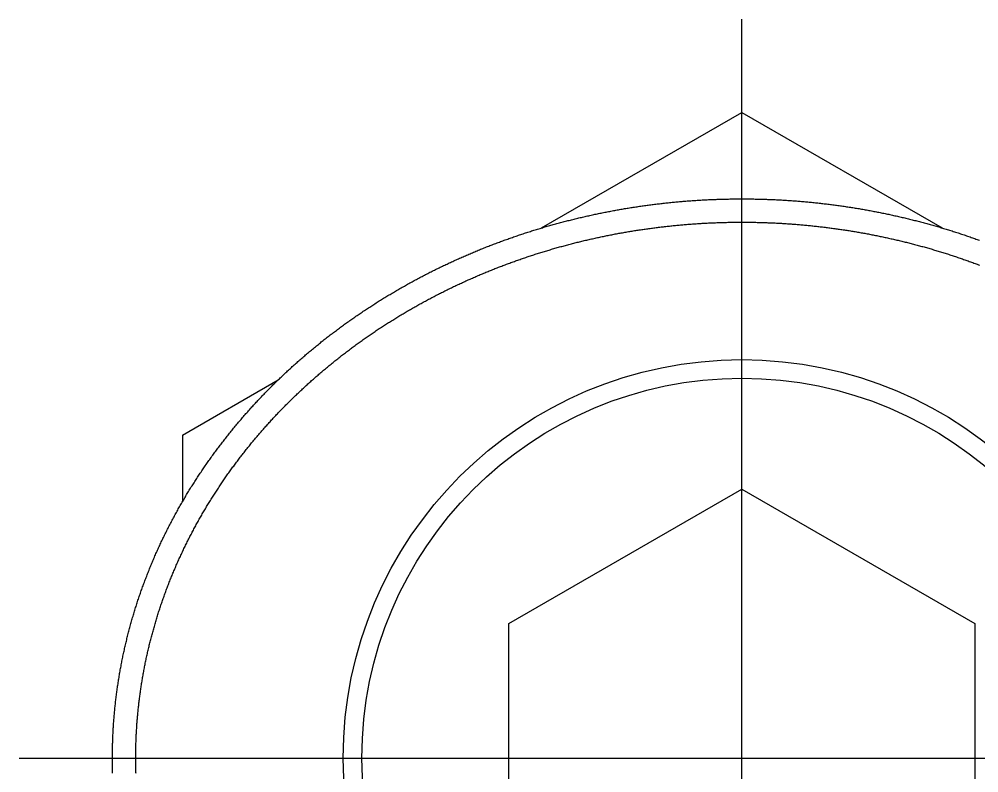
# Model space of a CAD drawing. Extents: x -111 to 16, y -37 to 16.
# Drawn here: x -15.5 to 5.08, y -0.32 to 15.86 of the extents above; entities that cross this region are included whole.
import ezdxf

# ---------------------------------------------------------------- set-up
doc = ezdxf.new("R2010")
doc.units = 0
doc.linetypes.add('CENTER', pattern=[50.8, 31.75, -6.35, 6.35, -6.35])
doc.layers.get('0').update_dxf_attribs({"linetype": 'CONTINUOUS'})
doc.layers.add('CENTER', color=1, linetype='CENTER')

msp = doc.modelspace()

# ---------------------------------------------------------------- linework, layer by layer
at = {"color": 7, "linetype": 'CONTINUOUS'}
for p, q in [((-4.295699, 11.376284), (0, 13.856406)), ((0, 13.856406), (4.295699, 11.376284)), ((-12, 6.928203), (-9.94606, 8.114046)), ((-12, 6.928203), (-12, 5.497474)), ((-5, 2.886751), (0, 5.773503)), ((0, 5.773503), (5, 2.886751)), ((-5, -2.886751), (-5, 2.886751)), ((5, 2.886751), (5, -2.886751))]:
    msp.add_line(p, q, dxfattribs=at)
at = {"color": 7}
for points in [[(-13.4951, -0.322494, 0), (-13.4959, -0.29505, 0), (-13.4966, -0.267606, 0), (-13.4973, -0.240161, 0), (-13.4979, -0.212715, 0), (-13.4984, -0.185268, 0), (-13.4988, -0.15782, 0), (-13.4992, -0.130372, 0), (-13.4995, -0.102922, 0), (-13.4997, -0.075472, 0), (-13.4999, -0.048022, 0), (-13.5, -0.020572, 0), (-13.5, 0.006879, 0), (-13.4999, 0.034329, 0), (-13.4998, 0.061779, 0), (-13.4996, 0.089229, 0), (-13.4994, 0.116678, 0), (-13.499, 0.144127, 0), (-13.4986, 0.171574, 0), (-13.4981, 0.199021, 0), (-13.4976, 0.226466, 0), (-13.497, 0.25391, 0), (-13.4963, 0.281353, 0), (-13.4955, 0.308794, 0), (-13.4947, 0.336233, 0), (-13.4938, 0.363671, 0), (-13.4928, 0.391106, 0), (-13.4918, 0.418539, 0), (-13.4907, 0.44597, 0), (-13.4895, 0.473398, 0), (-13.4882, 0.500823, 0), (-13.4869, 0.528246, 0), (-13.4855, 0.555665, 0), (-13.484, 0.583081, 0), (-13.4825, 0.610494, 0), (-13.4809, 0.637904, 0), (-13.4792, 0.66531, 0), (-13.4775, 0.692712, 0), (-13.4757, 0.72011, 0), (-13.4738, 0.747505, 0), (-13.4718, 0.774895, 0), (-13.4698, 0.80228, 0), (-13.4677, 0.829661, 0), (-13.4655, 0.857038, 0), (-13.4633, 0.884409, 0), (-13.461, 0.911776, 0), (-13.4586, 0.939137, 0), (-13.4561, 0.966493, 0), (-13.4536, 0.993844, 0), (-13.451, 1.02119, 0), (-13.4484, 1.04853, 0), (-13.4456, 1.07586, 0), (-13.4428, 1.10319, 0), (-13.4399, 1.13051, 0), (-13.437, 1.15782, 0), (-13.434, 1.18513, 0), (-13.4309, 1.21243, 0), (-13.4278, 1.23973, 0), (-13.4245, 1.26702, 0), (-13.4212, 1.2943, 0), (-13.4179, 1.32157, 0), (-13.4144, 1.34883, 0), (-13.4109, 1.37609, 0), (-13.4074, 1.40334, 0), (-13.4037, 1.43059, 0), (-13.4, 1.45782, 0), (-13.3962, 1.48505, 0), (-13.3924, 1.51226, 0), (-13.3884, 1.53947, 0), (-13.3845, 1.56667, 0), (-13.3804, 1.59386, 0), (-13.3763, 1.62105, 0), (-13.372, 1.64822, 0), (-13.3678, 1.67538, 0), (-13.3634, 1.70253, 0), (-13.359, 1.72968, 0), (-13.3545, 1.75681, 0), (-13.35, 1.78393, 0), (-13.3454, 1.81104, 0), (-13.3407, 1.83814, 0), (-13.3359, 1.86523, 0), (-13.3311, 1.89231, 0), (-13.3262, 1.91938, 0), (-13.3212, 1.94643, 0), (-13.3162, 1.97348, 0), (-13.3111, 2.00051, 0), (-13.3059, 2.02753, 0), (-13.3006, 2.05453, 0), (-13.2953, 2.08153, 0), (-13.2899, 2.10851, 0), (-13.2845, 2.13548, 0), (-13.279, 2.16244, 0), (-13.2734, 2.18938, 0), (-13.2677, 2.21631, 0), (-13.262, 2.24323, 0), (-13.2562, 2.27013, 0), (-13.2503, 2.29702, 0), (-13.2444, 2.32389, 0), (-13.2384, 2.35075, 0), (-13.2323, 2.3776, 0), (-13.2262, 2.40443, 0), (-13.22, 2.43124, 0), (-13.2137, 2.45804, 0), (-13.2074, 2.48483, 0), (-13.201, 2.5116, 0), (-13.1945, 2.53836, 0), (-13.1879, 2.56509, 0), (-13.1813, 2.59182, 0), (-13.1746, 2.61852, 0), (-13.1679, 2.64521, 0), (-13.1611, 2.67189, 0), (-13.1542, 2.69855, 0), (-13.1472, 2.72519, 0), (-13.1402, 2.75181, 0), (-13.1331, 2.77841, 0), (-13.126, 2.805, 0), (-13.1188, 2.83157, 0), (-13.1115, 2.85813, 0), (-13.1041, 2.88466, 0), (-13.0967, 2.91118, 0), (-13.0892, 2.93768, 0), (-13.0817, 2.96416, 0), (-13.074, 2.99062, 0), (-13.0663, 3.01706, 0), (-13.0586, 3.04348, 0), (-13.0508, 3.06989, 0), (-13.0429, 3.09627, 0), (-13.0349, 3.12264, 0), (-13.0269, 3.14898, 0), (-13.0188, 3.1753, 0), (-13.0106, 3.20161, 0), (-13.0024, 3.22789, 0), (-12.9941, 3.25416, 0), (-12.9858, 3.2804, 0), (-12.9774, 3.30662, 0), (-12.9689, 3.33282, 0), (-12.9603, 3.359, 0), (-12.9517, 3.38516, 0), (-12.943, 3.41129, 0), (-12.9343, 3.4374, 0), (-12.9255, 3.4635, 0), (-12.9166, 3.48956, 0), (-12.9076, 3.51561, 0), (-12.8986, 3.54163, 0), (-12.8896, 3.56764, 0), (-12.8804, 3.59361, 0), (-12.8712, 3.61957, 0), (-12.8619, 3.6455, 0), (-12.8526, 3.67141, 0), (-12.8432, 3.69729, 0), (-12.8338, 3.72315, 0), (-12.8242, 3.74899, 0), (-12.8146, 3.7748, 0), (-12.805, 3.80059, 0), (-12.7953, 3.82636, 0), (-12.7855, 3.8521, 0), (-12.7757, 3.87781, 0), (-12.7657, 3.9035, 0), (-12.7558, 3.92916, 0), (-12.7457, 3.9548, 0), (-12.7356, 3.98042, 0), (-12.7255, 4.006, 0), (-12.7153, 4.03157, 0), (-12.705, 4.0571, 0), (-12.6946, 4.08261, 0), (-12.6842, 4.1081, 0), (-12.6738, 4.13355, 0), (-12.6632, 4.15898, 0), (-12.6526, 4.18439, 0), (-12.642, 4.20976, 0), (-12.6313, 4.23511, 0), (-12.6205, 4.26044, 0), (-12.6096, 4.28573, 0), (-12.5987, 4.311, 0), (-12.5878, 4.33624, 0), (-12.5767, 4.36145, 0), (-12.5656, 4.38663, 0), (-12.5545, 4.41179, 0), (-12.5433, 4.43691, 0), (-12.532, 4.46201, 0), (-12.5207, 4.48708, 0), (-12.5093, 4.51212, 0), (-12.4978, 4.53713, 0), (-12.4863, 4.56211, 0), (-12.4748, 4.58706, 0), (-12.4631, 4.61198, 0), (-12.4514, 4.63687, 0), (-12.4397, 4.66174, 0), (-12.4279, 4.68657, 0), (-12.416, 4.71137, 0), (-12.4041, 4.73614, 0), (-12.3921, 4.76088, 0), (-12.38, 4.78559, 0), (-12.3679, 4.81027, 0), (-12.3557, 4.83492, 0), (-12.3435, 4.85953, 0), (-12.3312, 4.88412, 0), (-12.3189, 4.90867, 0), (-12.3065, 4.93319, 0), (-12.294, 4.95768, 0), (-12.2815, 4.98213, 0), (-12.2689, 5.00656, 0), (-12.2563, 5.03095, 0), (-12.2436, 5.05531, 0), (-12.2308, 5.07963, 0), (-12.218, 5.10392, 0), (-12.2052, 5.12818, 0), (-12.1922, 5.15241, 0), (-12.1793, 5.1766, 0), (-12.1662, 5.20076, 0), (-12.1531, 5.22489, 0), (-12.14, 5.24898, 0), (-12.1268, 5.27304, 0), (-12.1135, 5.29707, 0), (-12.1002, 5.32106, 0), (-12.0868, 5.34501, 0), (-12.0734, 5.36894, 0), (-12.0599, 5.39283, 0), (-12.0464, 5.41668, 0), (-12.0328, 5.4405, 0), (-12.0191, 5.46429, 0), (-12.0054, 5.48804, 0), (-11.9917, 5.51176, 0), (-11.9779, 5.53544, 0), (-11.964, 5.55909, 0), (-11.9501, 5.5827, 0), (-11.9361, 5.60628, 0), (-11.9221, 5.62982, 0), (-11.908, 5.65333, 0), (-11.8938, 5.6768, 0), (-11.8796, 5.70023, 0), (-11.8654, 5.72363, 0), (-11.8511, 5.747, 0), (-11.8367, 5.77032, 0), (-11.8223, 5.79362, 0), (-11.8079, 5.81687, 0), (-11.7933, 5.84009, 0), (-11.7788, 5.86328, 0), (-11.7642, 5.88642, 0), (-11.7495, 5.90954, 0), (-11.7348, 5.93261, 0), (-11.72, 5.95565, 0), (-11.7052, 5.97865, 0), (-11.6903, 6.00161, 0), (-11.6753, 6.02454, 0), (-11.6604, 6.04743, 0), (-11.6453, 6.07028, 0), (-11.6302, 6.09309, 0), (-11.6151, 6.11587, 0), (-11.5999, 6.13861, 0), (-11.5847, 6.16131, 0), (-11.5694, 6.18398, 0), (-11.554, 6.2066, 0), (-11.5386, 6.22919, 0), (-11.5232, 6.25174, 0), (-11.5077, 6.27425, 0), (-11.4921, 6.29673, 0), (-11.4766, 6.31916, 0), (-11.4609, 6.34156, 0), (-11.4452, 6.36392, 0), (-11.4295, 6.38624, 0), (-11.4137, 6.40852, 0), (-11.3978, 6.43076, 0), (-11.3819, 6.45296, 0), (-11.366, 6.47513, 0), (-11.35, 6.49725, 0), (-11.334, 6.51934, 0), (-11.3179, 6.54139, 0), (-11.3017, 6.56341, 0), (-11.2855, 6.58538, 0), (-11.2693, 6.60731, 0), (-11.253, 6.62921, 0), (-11.2367, 6.65107, 0), (-11.2203, 6.67289, 0), (-11.2039, 6.69467, 0), (-11.1874, 6.71641, 0), (-11.1709, 6.73811, 0), (-11.1543, 6.75977, 0), (-11.1376, 6.7814, 0), (-11.121, 6.80299, 0), (-11.1043, 6.82453, 0), (-11.0875, 6.84604, 0), (-11.0707, 6.86751, 0), (-11.0538, 6.88894, 0), (-11.0369, 6.91033, 0), (-11.0199, 6.93168, 0), (-11.0029, 6.953, 0), (-10.9859, 6.97427, 0), (-10.9688, 6.9955, 0), (-10.9516, 7.0167, 0), (-10.9344, 7.03785, 0), (-10.9172, 7.05897, 0), (-10.8999, 7.08004, 0), (-10.8826, 7.10108, 0), (-10.8652, 7.12208, 0), (-10.8478, 7.14303, 0), (-10.8303, 7.16395, 0), (-10.8128, 7.18483, 0), (-10.7952, 7.20567, 0), (-10.7776, 7.22646, 0), (-10.7599, 7.24722, 0), (-10.7422, 7.26794, 0), (-10.7245, 7.28862, 0), (-10.7067, 7.30926, 0), (-10.6889, 7.32985, 0), (-10.671, 7.35041, 0), (-10.6531, 7.37093, 0), (-10.6351, 7.39141, 0), (-10.6171, 7.41184, 0), (-10.599, 7.43224, 0), (-10.5809, 7.4526, 0), (-10.5628, 7.47291, 0), (-10.5446, 7.49319, 0), (-10.5263, 7.51342, 0), (-10.508, 7.53361, 0), (-10.4897, 7.55377, 0), (-10.4713, 7.57388, 0), (-10.4529, 7.59395, 0), (-10.4345, 7.61398, 0), (-10.416, 7.63397, 0), (-10.3974, 7.65392, 0), (-10.3788, 7.67383, 0), (-10.3602, 7.6937, 0), (-10.3415, 7.71353, 0), (-10.3228, 7.73331, 0), (-10.304, 7.75306, 0), (-10.2852, 7.77276, 0), (-10.2664, 7.79242, 0), (-10.2475, 7.81204, 0), (-10.2286, 7.83162, 0), (-10.2096, 7.85116, 0), (-10.1906, 7.87066, 0), (-10.1715, 7.89011, 0), (-10.1524, 7.90952, 0), (-10.1333, 7.9289, 0), (-10.1141, 7.94823, 0), (-10.0949, 7.96751, 0), (-10.0756, 7.98676, 0), (-10.0563, 8.00597, 0), (-10.0369, 8.02513, 0), (-10.0176, 8.04425, 0), (-9.99812, 8.06333, 0), (-9.97865, 8.08237, 0), (-9.95913, 8.10136, 0), (-9.93958, 8.12032, 0), (-9.91998, 8.13923, 0), (-9.90034, 8.15809, 0), (-9.88067, 8.17692, 0), (-9.86095, 8.19571, 0), (-9.84119, 8.21445, 0), (-9.82139, 8.23315, 0), (-9.80156, 8.2518, 0), (-9.78168, 8.27042, 0), (-9.76176, 8.28899, 0), (-9.74181, 8.30752, 0), (-9.72181, 8.32601, 0), (-9.70177, 8.34445, 0), (-9.6817, 8.36285, 0), (-9.66159, 8.38121, 0), (-9.64144, 8.39952, 0), (-9.62124, 8.4178, 0), (-9.60101, 8.43603, 0), (-9.58075, 8.45421, 0), (-9.56044, 8.47236, 0), (-9.5401, 8.49046, 0), (-9.51971, 8.50852, 0), (-9.49929, 8.52653, 0), (-9.47883, 8.5445, 0), (-9.45833, 8.56243, 0), (-9.4378, 8.58032, 0), (-9.41723, 8.59816, 0), (-9.39662, 8.61595, 0), (-9.37597, 8.63371, 0), (-9.35529, 8.65142, 0), (-9.33456, 8.66909, 0), (-9.31381, 8.68671, 0), (-9.29301, 8.70429, 0), (-9.27218, 8.72183, 0), (-9.25131, 8.73932, 0), (-9.2304, 8.75677, 0), (-9.20946, 8.77417, 0), (-9.18848, 8.79154, 0), (-9.16747, 8.80885, 0), (-9.14642, 8.82613, 0), (-9.12533, 8.84335, 0), (-9.10421, 8.86054, 0), (-9.08305, 8.87768, 0), (-9.06186, 8.89478, 0), (-9.04063, 8.91183, 0), (-9.01937, 8.92884, 0), (-8.99807, 8.9458, 0), (-8.97674, 8.96272, 0), (-8.95537, 8.9796, 0), (-8.93396, 8.99643, 0), (-8.91252, 9.01321, 0), (-8.89105, 9.02996, 0), (-8.86954, 9.04665, 0), (-8.848, 9.0633, 0), (-8.82643, 9.07991, 0), (-8.80482, 9.09647, 0), (-8.78317, 9.11299, 0), (-8.76149, 9.12947, 0), (-8.73978, 9.14589, 0), (-8.71804, 9.16228, 0), (-8.69626, 9.17861, 0), (-8.67445, 9.19491, 0), (-8.6526, 9.21116, 0), (-8.63072, 9.22736, 0), (-8.60881, 9.24352, 0), (-8.58687, 9.25963, 0), (-8.56489, 9.2757, 0), (-8.54288, 9.29172, 0), (-8.52084, 9.30769, 0), (-8.49877, 9.32363, 0), (-8.47666, 9.33951, 0), (-8.45452, 9.35535, 0), (-8.43235, 9.37115, 0), (-8.41015, 9.3869, 0), (-8.38792, 9.4026, 0), (-8.36565, 9.41826, 0), (-8.34336, 9.43387, 0), (-8.32103, 9.44944, 0), (-8.29867, 9.46496, 0), (-8.27628, 9.48044, 0), (-8.25386, 9.49587, 0), (-8.23141, 9.51125, 0), (-8.20893, 9.52659, 0), (-8.18642, 9.54189, 0), (-8.16388, 9.55713, 0), (-8.1413, 9.57233, 0), (-8.1187, 9.58749, 0), (-8.09607, 9.6026, 0), (-8.07341, 9.61766, 0), (-8.05072, 9.63268, 0), (-8.028, 9.64765, 0), (-8.00524, 9.66257, 0), (-7.98247, 9.67745, 0), (-7.95966, 9.69229, 0), (-7.93682, 9.70707, 0), (-7.91395, 9.72181, 0), (-7.89106, 9.73651, 0), (-7.86813, 9.75115, 0), (-7.84518, 9.76576, 0), (-7.8222, 9.78031, 0), (-7.79919, 9.79482, 0), (-7.77615, 9.80928, 0), (-7.75309, 9.8237, 0), (-7.73, 9.83807, 0), (-7.70688, 9.85239, 0), (-7.68373, 9.86666, 0), (-7.66055, 9.88089, 0), (-7.63735, 9.89508, 0), (-7.61412, 9.90921, 0), (-7.59086, 9.9233, 0), (-7.56758, 9.93734, 0), (-7.54427, 9.95134, 0), (-7.52093, 9.96529, 0), (-7.49757, 9.97919, 0), (-7.47418, 9.99304, 0), (-7.45076, 10.0069, 0), (-7.42732, 10.0206, 0), (-7.40385, 10.0343, 0), (-7.38036, 10.048, 0), (-7.35684, 10.0616, 0), (-7.33329, 10.0752, 0), (-7.30972, 10.0887, 0), (-7.28612, 10.1022, 0), (-7.2625, 10.1156, 0), (-7.23886, 10.129, 0), (-7.21518, 10.1423, 0), (-7.19149, 10.1556, 0), (-7.16777, 10.1689, 0), (-7.14402, 10.1821, 0), (-7.12025, 10.1952, 0), (-7.09646, 10.2083, 0), (-7.07264, 10.2214, 0), (-7.0488, 10.2344, 0), (-7.02494, 10.2473, 0), (-7.00105, 10.2602, 0), (-6.97714, 10.2731, 0), (-6.95321, 10.2859, 0), (-6.92925, 10.2987, 0), (-6.90527, 10.3114, 0), (-6.88127, 10.3241, 0), (-6.85724, 10.3367, 0), (-6.83319, 10.3493, 0), (-6.80912, 10.3618, 0), (-6.78503, 10.3743, 0), (-6.76091, 10.3867, 0), (-6.73677, 10.3991, 0), (-6.71261, 10.4114, 0), (-6.68842, 10.4237, 0), (-6.66422, 10.436, 0), (-6.63999, 10.4482, 0), (-6.61574, 10.4603, 0), (-6.59147, 10.4724, 0), (-6.56717, 10.4845, 0), (-6.54286, 10.4965, 0), (-6.51852, 10.5084, 0), (-6.49416, 10.5203, 0), (-6.46978, 10.5322, 0), (-6.44538, 10.544, 0), (-6.42096, 10.5558, 0), (-6.39651, 10.5675, 0), (-6.37205, 10.5792, 0), (-6.34756, 10.5908, 0), (-6.32306, 10.6024, 0), (-6.29853, 10.6139, 0), (-6.27398, 10.6254, 0), (-6.24941, 10.6368, 0), (-6.22482, 10.6482, 0), (-6.20021, 10.6595, 0), (-6.17558, 10.6708, 0), (-6.15093, 10.6821, 0), (-6.12626, 10.6933, 0), (-6.10157, 10.7044, 0), (-6.07686, 10.7155, 0), (-6.05213, 10.7266, 0), (-6.02738, 10.7376, 0), (-6.00261, 10.7485, 0), (-5.97782, 10.7594, 0), (-5.95301, 10.7703, 0), (-5.92819, 10.7811, 0), (-5.90334, 10.7919, 0), (-5.87847, 10.8026, 0), (-5.85359, 10.8133, 0), (-5.82868, 10.8239, 0), (-5.80376, 10.8345, 0), (-5.77882, 10.845, 0), (-5.75385, 10.8555, 0), (-5.72887, 10.8659, 0), (-5.70388, 10.8763, 0), (-5.67886, 10.8866, 0), (-5.65382, 10.8969, 0), (-5.62877, 10.9072, 0), (-5.6037, 10.9174, 0), (-5.57861, 10.9275, 0), (-5.5535, 10.9376, 0), (-5.52838, 10.9477, 0), (-5.50323, 10.9577, 0), (-5.47807, 10.9676, 0), (-5.45289, 10.9775, 0), (-5.4277, 10.9874, 0), (-5.40248, 10.9972, 0), (-5.37725, 11.007, 0), (-5.352, 11.0167, 0), (-5.32674, 11.0264, 0), (-5.30145, 11.036, 0), (-5.27615, 11.0456, 0), (-5.25084, 11.0551, 0), (-5.2255, 11.0646, 0), (-5.20015, 11.074, 0), (-5.17478, 11.0834, 0), (-5.1494, 11.0927, 0), (-5.124, 11.102, 0), (-5.09858, 11.1113, 0), (-5.07315, 11.1205, 0), (-5.0477, 11.1296, 0), (-5.02223, 11.1387, 0), (-4.99674, 11.1478, 0), (-4.97125, 11.1568, 0), (-4.94573, 11.1657, 0), (-4.9202, 11.1746, 0), (-4.89465, 11.1835, 0), (-4.86909, 11.1923, 0), (-4.84351, 11.2011, 0), (-4.81791, 11.2098, 0), (-4.7923, 11.2185, 0), (-4.76668, 11.2271, 0), (-4.74104, 11.2357, 0), (-4.71538, 11.2442, 0), (-4.68971, 11.2527, 0), (-4.66402, 11.2611, 0), (-4.63832, 11.2695, 0), (-4.61261, 11.2778, 0), (-4.58688, 11.2861, 0), (-4.56113, 11.2944, 0), (-4.53537, 11.3025, 0), (-4.50959, 11.3107, 0), (-4.4838, 11.3188, 0), (-4.458, 11.3268, 0), (-4.43218, 11.3348, 0), (-4.40635, 11.3428, 0), (-4.3805, 11.3507, 0), (-4.35464, 11.3586, 0), (-4.32876, 11.3664, 0), (-4.30287, 11.3741, 0), (-4.27697, 11.3819, 0), (-4.25105, 11.3895, 0), (-4.22512, 11.3971, 0), (-4.19918, 11.4047, 0), (-4.17322, 11.4122, 0), (-4.14725, 11.4197, 0), (-4.12127, 11.4272, 0), (-4.09527, 11.4345, 0), (-4.06926, 11.4419, 0), (-4.04323, 11.4492, 0), (-4.0172, 11.4564, 0), (-3.99115, 11.4636, 0), (-3.96508, 11.4707, 0), (-3.93901, 11.4778, 0), (-3.91292, 11.4849, 0), (-3.88682, 11.4919, 0), (-3.86071, 11.4988, 0), (-3.83458, 11.5057, 0), (-3.80844, 11.5126, 0), (-3.78229, 11.5194, 0), (-3.75613, 11.5262, 0), (-3.72996, 11.5329, 0), (-3.70377, 11.5395, 0), (-3.67757, 11.5462, 0), (-3.65136, 11.5527, 0), (-3.62514, 11.5593, 0), (-3.59891, 11.5657, 0), (-3.57266, 11.5722, 0), (-3.54641, 11.5785, 0), (-3.52014, 11.5849, 0), (-3.49386, 11.5912, 0), (-3.46757, 11.5974, 0), (-3.44127, 11.6036, 0), (-3.41496, 11.6097, 0), (-3.38863, 11.6158, 0), (-3.3623, 11.6219, 0), (-3.33595, 11.6279, 0), (-3.3096, 11.6338, 0), (-3.28323, 11.6397, 0), (-3.25685, 11.6456, 0), (-3.23047, 11.6514, 0), (-3.20407, 11.6571, 0), (-3.17766, 11.6628, 0), (-3.15124, 11.6685, 0), (-3.12481, 11.6741, 0), (-3.09838, 11.6797, 0), (-3.07193, 11.6852, 0), (-3.04547, 11.6907, 0), (-3.019, 11.6961, 0), (-2.99252, 11.7015, 0), (-2.96604, 11.7068, 0), (-2.93954, 11.7121, 0), (-2.91303, 11.7173, 0), (-2.88652, 11.7225, 0), (-2.86, 11.7276, 0), (-2.83346, 11.7327, 0), (-2.80692, 11.7377, 0), (-2.78037, 11.7427, 0), (-2.75381, 11.7477, 0), (-2.72724, 11.7526, 0), (-2.70066, 11.7574, 0), (-2.67407, 11.7622, 0), (-2.64748, 11.767, 0), (-2.62087, 11.7717, 0), (-2.59426, 11.7763, 0), (-2.56764, 11.781, 0), (-2.54101, 11.7855, 0), (-2.51437, 11.79, 0), (-2.48773, 11.7945, 0), (-2.46108, 11.7989, 0), (-2.43441, 11.8033, 0), (-2.40775, 11.8076, 0), (-2.38107, 11.8119, 0), (-2.35439, 11.8161, 0), (-2.32769, 11.8203, 0), (-2.301, 11.8244, 0), (-2.27429, 11.8285, 0), (-2.24758, 11.8325, 0), (-2.22086, 11.8365, 0), (-2.19413, 11.8404, 0), (-2.16739, 11.8443, 0), (-2.14065, 11.8482, 0), (-2.1139, 11.852, 0), (-2.08715, 11.8557, 0), (-2.06039, 11.8594, 0), (-2.03362, 11.8631, 0), (-2.00684, 11.8667, 0), (-1.98006, 11.8702, 0), (-1.95327, 11.8737, 0), (-1.92648, 11.8772, 0), (-1.89968, 11.8806, 0), (-1.87287, 11.884, 0), (-1.84606, 11.8873, 0), (-1.81924, 11.8905, 0), (-1.79242, 11.8938, 0), (-1.76559, 11.8969, 0), (-1.73875, 11.9001, 0), (-1.71191, 11.9031, 0), (-1.68507, 11.9062, 0), (-1.65821, 11.9091, 0), (-1.63136, 11.9121, 0), (-1.60449, 11.9149, 0), (-1.57763, 11.9178, 0), (-1.55075, 11.9206, 0), (-1.52388, 11.9233, 0), (-1.497, 11.926, 0), (-1.47011, 11.9286, 0), (-1.44322, 11.9312, 0), (-1.41632, 11.9338, 0), (-1.38942, 11.9363, 0), (-1.36251, 11.9387, 0), (-1.33561, 11.9411, 0), (-1.30869, 11.9435, 0), (-1.28177, 11.9458, 0), (-1.25485, 11.948, 0), (-1.22793, 11.9503, 0), (-1.201, 11.9524, 0), (-1.17406, 11.9545, 0), (-1.14712, 11.9566, 0), (-1.12018, 11.9586, 0), (-1.09324, 11.9606, 0), (-1.06629, 11.9625, 0), (-1.03934, 11.9644, 0), (-1.01238, 11.9662, 0), (-0.985425, 11.968, 0), (-0.958464, 11.9697, 0), (-0.931499, 11.9714, 0), (-0.904532, 11.973, 0), (-0.877562, 11.9746, 0), (-0.850589, 11.9762, 0), (-0.823613, 11.9776, 0), (-0.796635, 11.9791, 0), (-0.769654, 11.9805, 0), (-0.742671, 11.9818, 0), (-0.715685, 11.9831, 0), (-0.688697, 11.9844, 0), (-0.661707, 11.9856, 0), (-0.634715, 11.9867, 0), (-0.60772, 11.9878, 0), (-0.580724, 11.9889, 0), (-0.553726, 11.9899, 0), (-0.526726, 11.9909, 0), (-0.499725, 11.9918, 0), (-0.472722, 11.9926, 0), (-0.445717, 11.9935, 0), (-0.418711, 11.9942, 0), (-0.391704, 11.9949, 0), (-0.364695, 11.9956, 0), (-0.337685, 11.9962, 0), (-0.310674, 11.9968, 0), (-0.283663, 11.9973, 0), (-0.25665, 11.9978, 0), (-0.229636, 11.9983, 0), (-0.202622, 11.9986, 0), (-0.175607, 11.999, 0), (-0.148592, 11.9993, 0), (-0.121576, 11.9995, 0), (-0.094559, 11.9997, 0), (-0.067543, 11.9998, 0), (-0.040526, 11.9999, 0), (-0.013509, 12, 0), (0.013508, 12, 0), (0.040525, 11.9999, 0), (0.067542, 11.9998, 0), (0.094559, 11.9997, 0), (0.121575, 11.9995, 0), (0.148591, 11.9993, 0), (0.175606, 11.999, 0), (0.202621, 11.9986, 0), (0.229636, 11.9983, 0), (0.256649, 11.9978, 0), (0.283662, 11.9973, 0), (0.310674, 11.9968, 0), (0.337685, 11.9962, 0), (0.364694, 11.9956, 0), (0.391703, 11.9949, 0), (0.41871, 11.9942, 0), (0.445716, 11.9935, 0), (0.472721, 11.9926, 0), (0.499724, 11.9918, 0), (0.526726, 11.9909, 0), (0.553725, 11.9899, 0), (0.580724, 11.9889, 0), (0.60772, 11.9878, 0), (0.634714, 11.9867, 0), (0.661706, 11.9856, 0), (0.688697, 11.9844, 0), (0.715685, 11.9831, 0), (0.74267, 11.9818, 0), (0.769654, 11.9805, 0), (0.796634, 11.9791, 0), (0.823613, 11.9776, 0), (0.850588, 11.9762, 0), (0.877562, 11.9746, 0), (0.904532, 11.973, 0), (0.931499, 11.9714, 0), (0.958463, 11.9697, 0), (0.985425, 11.968, 0), (1.01238, 11.9662, 0), (1.03934, 11.9644, 0), (1.06629, 11.9625, 0), (1.09324, 11.9606, 0), (1.12018, 11.9586, 0), (1.14712, 11.9566, 0), (1.17406, 11.9545, 0), (1.20099, 11.9524, 0), (1.22792, 11.9503, 0), (1.25485, 11.948, 0), (1.28177, 11.9458, 0), (1.30869, 11.9435, 0), (1.3356, 11.9411, 0), (1.36251, 11.9387, 0), (1.38942, 11.9363, 0), (1.41632, 11.9338, 0), (1.44322, 11.9312, 0), (1.47011, 11.9286, 0), (1.497, 11.926, 0), (1.52388, 11.9233, 0), (1.55075, 11.9206, 0), (1.57763, 11.9178, 0), (1.60449, 11.9149, 0), (1.63136, 11.9121, 0), (1.65821, 11.9091, 0), (1.68507, 11.9062, 0), (1.71191, 11.9031, 0), (1.73875, 11.9, 0), (1.76559, 11.8969, 0), (1.79242, 11.8938, 0), (1.81924, 11.8905, 0), (1.84606, 11.8873, 0), (1.87287, 11.884, 0), (1.89968, 11.8806, 0), (1.92648, 11.8772, 0), (1.95327, 11.8737, 0), (1.98006, 11.8702, 0), (2.00684, 11.8667, 0), (2.03362, 11.8631, 0), (2.06039, 11.8594, 0), (2.08715, 11.8557, 0), (2.1139, 11.852, 0), (2.14065, 11.8482, 0), (2.16739, 11.8443, 0), (2.19413, 11.8404, 0), (2.22086, 11.8365, 0), (2.24758, 11.8325, 0), (2.27429, 11.8285, 0), (2.301, 11.8244, 0), (2.3277, 11.8203, 0), (2.35439, 11.8161, 0), (2.38107, 11.8119, 0), (2.40775, 11.8076, 0), (2.43442, 11.8033, 0), (2.46108, 11.7989, 0), (2.48773, 11.7945, 0), (2.51437, 11.79, 0), (2.54101, 11.7855, 0), (2.56764, 11.781, 0), (2.59426, 11.7763, 0), (2.62087, 11.7717, 0), (2.64748, 11.767, 0), (2.67407, 11.7622, 0), (2.70066, 11.7574, 0), (2.72724, 11.7526, 0), (2.75381, 11.7477, 0), (2.78037, 11.7427, 0), (2.80692, 11.7378, 0), (2.83346, 11.7327, 0), (2.86, 11.7276, 0), (2.88652, 11.7225, 0), (2.91304, 11.7173, 0), (2.93954, 11.7121, 0), (2.96604, 11.7068, 0), (2.99252, 11.7015, 0), (3.019, 11.6961, 0), (3.04547, 11.6907, 0), (3.07193, 11.6852, 0), (3.09838, 11.6797, 0), (3.12481, 11.6741, 0), (3.15124, 11.6685, 0), (3.17766, 11.6628, 0), (3.20407, 11.6571, 0), (3.23047, 11.6514, 0), (3.25685, 11.6456, 0), (3.28323, 11.6397, 0), (3.3096, 11.6338, 0), (3.33595, 11.6279, 0), (3.3623, 11.6219, 0), (3.38863, 11.6158, 0), (3.41495, 11.6097, 0), (3.44127, 11.6036, 0), (3.46757, 11.5974, 0), (3.49386, 11.5912, 0), (3.52014, 11.5849, 0), (3.54641, 11.5785, 0), (3.57266, 11.5722, 0), (3.59891, 11.5657, 0), (3.62514, 11.5593, 0), (3.65136, 11.5527, 0), (3.67757, 11.5462, 0), (3.70377, 11.5395, 0), (3.72996, 11.5329, 0), (3.75613, 11.5262, 0), (3.78229, 11.5194, 0), (3.80844, 11.5126, 0), (3.83458, 11.5057, 0), (3.86071, 11.4988, 0), (3.88682, 11.4919, 0), (3.91292, 11.4849, 0), (3.93901, 11.4778, 0), (3.96508, 11.4707, 0), (3.99115, 11.4636, 0), (4.0172, 11.4564, 0), (4.04323, 11.4492, 0), (4.06926, 11.4419, 0), (4.09527, 11.4345, 0), (4.12127, 11.4272, 0), (4.14725, 11.4197, 0), (4.17322, 11.4122, 0), (4.19918, 11.4047, 0), (4.22512, 11.3971, 0), (4.25105, 11.3895, 0), (4.27697, 11.3819, 0), (4.30287, 11.3741, 0), (4.32876, 11.3664, 0), (4.35464, 11.3586, 0), (4.3805, 11.3507, 0), (4.40635, 11.3428, 0), (4.43218, 11.3348, 0), (4.458, 11.3268, 0), (4.4838, 11.3188, 0), (4.50959, 11.3107, 0), (4.53537, 11.3025, 0), (4.56113, 11.2944, 0), (4.58688, 11.2861, 0), (4.61261, 11.2778, 0), (4.63832, 11.2695, 0), (4.66403, 11.2611, 0), (4.68971, 11.2527, 0), (4.71538, 11.2442, 0), (4.74104, 11.2357, 0), (4.76668, 11.2271, 0), (4.79231, 11.2185, 0), (4.81792, 11.2098, 0), (4.84351, 11.2011, 0), (4.86909, 11.1923, 0), (4.89465, 11.1835, 0), (4.9202, 11.1746, 0), (4.94573, 11.1657, 0), (4.97125, 11.1568, 0), (4.99675, 11.1478, 0), (5.02223, 11.1387, 0), (5.0477, 11.1296, 0), (5.07315, 11.1205, 0), (5.09858, 11.1113, 0)], [(-12.9945, -0.333536, 0), (-12.9954, -0.307379, 0), (-12.9961, -0.281221, 0), (-12.9968, -0.255063, 0), (-12.9974, -0.228904, 0), (-12.998, -0.202744, 0), (-12.9985, -0.176584, 0), (-12.9989, -0.150422, 0), (-12.9992, -0.12426, 0), (-12.9995, -0.098098, 0), (-12.9997, -0.071935, 0), (-12.9999, -0.045771, 0), (-13, -0.019607, 0), (-13, 0.006556, 0), (-12.9999, 0.03272, 0), (-12.9998, 0.058883, 0), (-12.9996, 0.085046, 0), (-12.9994, 0.111209, 0), (-12.9991, 0.137371, 0), (-12.9987, 0.163532, 0), (-12.9982, 0.189692, 0), (-12.9977, 0.215851, 0), (-12.9971, 0.242009, 0), (-12.9965, 0.268166, 0), (-12.9957, 0.294321, 0), (-12.9949, 0.320474, 0), (-12.9941, 0.346626, 0), (-12.9931, 0.372776, 0), (-12.9922, 0.398923, 0), (-12.9911, 0.425069, 0), (-12.99, 0.451212, 0), (-12.9888, 0.477353, 0), (-12.9875, 0.503491, 0), (-12.9862, 0.529626, 0), (-12.9848, 0.555758, 0), (-12.9833, 0.581888, 0), (-12.9818, 0.608014, 0), (-12.9802, 0.634137, 0), (-12.9785, 0.660256, 0), (-12.9768, 0.686372, 0), (-12.975, 0.712484, 0), (-12.9731, 0.738592, 0), (-12.9712, 0.764696, 0), (-12.9692, 0.790796, 0), (-12.9671, 0.816892, 0), (-12.965, 0.842983, 0), (-12.9628, 0.869069, 0), (-12.9605, 0.895151, 0), (-12.9582, 0.921228, 0), (-12.9558, 0.9473, 0), (-12.9533, 0.973367, 0), (-12.9508, 0.999428, 0), (-12.9482, 1.02548, 0), (-12.9455, 1.05153, 0), (-12.9428, 1.07758, 0), (-12.94, 1.10362, 0), (-12.9371, 1.12965, 0), (-12.9341, 1.15568, 0), (-12.9311, 1.1817, 0), (-12.9281, 1.20771, 0), (-12.9249, 1.23372, 0), (-12.9217, 1.25972, 0), (-12.9184, 1.28571, 0), (-12.9151, 1.3117, 0), (-12.9117, 1.33768, 0), (-12.9082, 1.36365, 0), (-12.9047, 1.38962, 0), (-12.9011, 1.41558, 0), (-12.8974, 1.44153, 0), (-12.8937, 1.46747, 0), (-12.8898, 1.4934, 0), (-12.886, 1.51933, 0), (-12.882, 1.54524, 0), (-12.878, 1.57115, 0), (-12.8739, 1.59705, 0), (-12.8698, 1.62294, 0), (-12.8656, 1.64882, 0), (-12.8613, 1.67469, 0), (-12.857, 1.70055, 0), (-12.8526, 1.72641, 0), (-12.8481, 1.75225, 0), (-12.8436, 1.77808, 0), (-12.839, 1.8039, 0), (-12.8343, 1.82971, 0), (-12.8295, 1.85551, 0), (-12.8247, 1.8813, 0), (-12.8199, 1.90708, 0), (-12.8149, 1.93285, 0), (-12.8099, 1.9586, 0), (-12.8049, 1.98435, 0), (-12.7997, 2.01008, 0), (-12.7945, 2.0358, 0), (-12.7893, 2.06151, 0), (-12.7839, 2.08721, 0), (-12.7785, 2.11289, 0), (-12.7731, 2.13856, 0), (-12.7675, 2.16422, 0), (-12.7619, 2.18987, 0), (-12.7563, 2.2155, 0), (-12.7506, 2.24112, 0), (-12.7448, 2.26673, 0), (-12.7389, 2.29232, 0), (-12.733, 2.3179, 0), (-12.727, 2.34346, 0), (-12.721, 2.36901, 0), (-12.7149, 2.39455, 0), (-12.7087, 2.42007, 0), (-12.7024, 2.44558, 0), (-12.6961, 2.47107, 0), (-12.6897, 2.49655, 0), (-12.6833, 2.52201, 0), (-12.6768, 2.54746, 0), (-12.6702, 2.57289, 0), (-12.6636, 2.59831, 0), (-12.6569, 2.62371, 0), (-12.6502, 2.64909, 0), (-12.6433, 2.67446, 0), (-12.6364, 2.69982, 0), (-12.6295, 2.72515, 0), (-12.6225, 2.75047, 0), (-12.6154, 2.77577, 0), (-12.6082, 2.80106, 0), (-12.601, 2.82632, 0), (-12.5938, 2.85158, 0), (-12.5864, 2.87681, 0), (-12.579, 2.90202, 0), (-12.5715, 2.92722, 0), (-12.564, 2.9524, 0), (-12.5564, 2.97756, 0), (-12.5488, 3.0027, 0), (-12.541, 3.02783, 0), (-12.5333, 3.05293, 0), (-12.5254, 3.07802, 0), (-12.5175, 3.10309, 0), (-12.5095, 3.12813, 0), (-12.5015, 3.15316, 0), (-12.4934, 3.17817, 0), (-12.4852, 3.20316, 0), (-12.477, 3.22813, 0), (-12.4687, 3.25308, 0), (-12.4604, 3.278, 0), (-12.452, 3.30291, 0), (-12.4435, 3.3278, 0), (-12.4349, 3.35266, 0), (-12.4263, 3.37751, 0), (-12.4177, 3.40233, 0), (-12.4089, 3.42714, 0), (-12.4002, 3.45192, 0), (-12.3913, 3.47668, 0), (-12.3824, 3.50141, 0), (-12.3734, 3.52613, 0), (-12.3644, 3.55082, 0), (-12.3553, 3.57549, 0), (-12.3461, 3.60014, 0), (-12.3369, 3.62477, 0), (-12.3276, 3.64937, 0), (-12.3183, 3.67395, 0), (-12.3089, 3.69851, 0), (-12.2994, 3.72304, 0), (-12.2899, 3.74755, 0), (-12.2803, 3.77204, 0), (-12.2707, 3.7965, 0), (-12.261, 3.82094, 0), (-12.2512, 3.84536, 0), (-12.2414, 3.86975, 0), (-12.2315, 3.89412, 0), (-12.2216, 3.91846, 0), (-12.2116, 3.94278, 0), (-12.2015, 3.96707, 0), (-12.1914, 3.99134, 0), (-12.1812, 4.01558, 0), (-12.171, 4.0398, 0), (-12.1607, 4.06399, 0), (-12.1503, 4.08816, 0), (-12.1399, 4.1123, 0), (-12.1294, 4.13641, 0), (-12.1189, 4.1605, 0), (-12.1083, 4.18456, 0), (-12.0976, 4.2086, 0), (-12.0869, 4.23261, 0), (-12.0762, 4.25659, 0), (-12.0653, 4.28055, 0), (-12.0544, 4.30448, 0), (-12.0435, 4.32838, 0), (-12.0325, 4.35225, 0), (-12.0214, 4.3761, 0), (-12.0103, 4.39992, 0), (-11.9991, 4.42371, 0), (-11.9879, 4.44747, 0), (-11.9766, 4.47121, 0), (-11.9653, 4.49491, 0), (-11.9539, 4.51859, 0), (-11.9424, 4.54224, 0), (-11.9309, 4.56586, 0), (-11.9193, 4.58945, 0), (-11.9077, 4.61301, 0), (-11.896, 4.63655, 0), (-11.8842, 4.66005, 0), (-11.8724, 4.68352, 0), (-11.8606, 4.70697, 0), (-11.8487, 4.73038, 0), (-11.8367, 4.75377, 0), (-11.8247, 4.77712, 0), (-11.8126, 4.80044, 0), (-11.8004, 4.82373, 0), (-11.7883, 4.847, 0), (-11.776, 4.87023, 0), (-11.7637, 4.89343, 0), (-11.7513, 4.9166, 0), (-11.7389, 4.93973, 0), (-11.7265, 4.96284, 0), (-11.7139, 4.98592, 0), (-11.7014, 5.00896, 0), (-11.6887, 5.03197, 0), (-11.6761, 5.05495, 0), (-11.6633, 5.0779, 0), (-11.6505, 5.10082, 0), (-11.6377, 5.12371, 0), (-11.6248, 5.14656, 0), (-11.6118, 5.16938, 0), (-11.5988, 5.19217, 0), (-11.5858, 5.21493, 0), (-11.5727, 5.23765, 0), (-11.5595, 5.26034, 0), (-11.5463, 5.283, 0), (-11.533, 5.30563, 0), (-11.5197, 5.32823, 0), (-11.5063, 5.35079, 0), (-11.4929, 5.37332, 0), (-11.4794, 5.39581, 0), (-11.4659, 5.41827, 0), (-11.4523, 5.4407, 0), (-11.4386, 5.4631, 0), (-11.4249, 5.48546, 0), (-11.4112, 5.50779, 0), (-11.3974, 5.53008, 0), (-11.3836, 5.55234, 0), (-11.3697, 5.57457, 0), (-11.3557, 5.59676, 0), (-11.3417, 5.61892, 0), (-11.3277, 5.64104, 0), (-11.3136, 5.66313, 0), (-11.2995, 5.68518, 0), (-11.2853, 5.70721, 0), (-11.271, 5.72919, 0), (-11.2567, 5.75114, 0), (-11.2424, 5.77306, 0), (-11.228, 5.79494, 0), (-11.2135, 5.81679, 0), (-11.199, 5.8386, 0), (-11.1845, 5.86037, 0), (-11.1699, 5.88211, 0), (-11.1552, 5.90382, 0), (-11.1405, 5.92549, 0), (-11.1258, 5.94712, 0), (-11.111, 5.96872, 0), (-11.0962, 5.99028, 0), (-11.0813, 6.0118, 0), (-11.0663, 6.03329, 0), (-11.0513, 6.05475, 0), (-11.0363, 6.07616, 0), (-11.0212, 6.09755, 0), (-11.0061, 6.11889, 0), (-10.9909, 6.1402, 0), (-10.9757, 6.16147, 0), (-10.9604, 6.1827, 0), (-10.9451, 6.2039, 0), (-10.9297, 6.22507, 0), (-10.9143, 6.24619, 0), (-10.8988, 6.26729, 0), (-10.8833, 6.28834, 0), (-10.8678, 6.30936, 0), (-10.8522, 6.33034, 0), (-10.8365, 6.35129, 0), (-10.8208, 6.3722, 0), (-10.8051, 6.39307, 0), (-10.7893, 6.41391, 0), (-10.7734, 6.43471, 0), (-10.7575, 6.45548, 0), (-10.7416, 6.4762, 0), (-10.7256, 6.49689, 0), (-10.7096, 6.51755, 0), (-10.6935, 6.53817, 0), (-10.6774, 6.55875, 0), (-10.6612, 6.57929, 0), (-10.645, 6.5998, 0), (-10.6288, 6.62027, 0), (-10.6124, 6.6407, 0), (-10.5961, 6.6611, 0), (-10.5797, 6.68146, 0), (-10.5633, 6.70178, 0), (-10.5468, 6.72207, 0), (-10.5302, 6.74231, 0), (-10.5137, 6.76252, 0), (-10.497, 6.7827, 0), (-10.4804, 6.80283, 0), (-10.4637, 6.82293, 0), (-10.4469, 6.84299, 0), (-10.4301, 6.86301, 0), (-10.4133, 6.883, 0), (-10.3964, 6.90295, 0), (-10.3794, 6.92286, 0), (-10.3625, 6.94273, 0), (-10.3454, 6.96257, 0), (-10.3284, 6.98236, 0), (-10.3113, 7.00212, 0), (-10.2941, 7.02185, 0), (-10.2769, 7.04153, 0), (-10.2597, 7.06118, 0), (-10.2424, 7.08078, 0), (-10.225, 7.10035, 0), (-10.2077, 7.11988, 0), (-10.1903, 7.13938, 0), (-10.1728, 7.15883, 0), (-10.1553, 7.17825, 0), (-10.1378, 7.19763, 0), (-10.1202, 7.21697, 0), (-10.1025, 7.23627, 0), (-10.0849, 7.25553, 0), (-10.0672, 7.27476, 0), (-10.0494, 7.29394, 0), (-10.0316, 7.31309, 0), (-10.0138, 7.3322, 0), (-9.99587, 7.35127, 0), (-9.97794, 7.3703, 0), (-9.95997, 7.38929, 0), (-9.94196, 7.40825, 0), (-9.92391, 7.42716, 0), (-9.90582, 7.44604, 0), (-9.88768, 7.46487, 0), (-9.86951, 7.48367, 0), (-9.85129, 7.50243, 0), (-9.83303, 7.52115, 0), (-9.81473, 7.53983, 0), (-9.79639, 7.55847, 0), (-9.77801, 7.57707, 0), (-9.75959, 7.59563, 0), (-9.74113, 7.61415, 0), (-9.72262, 7.63264, 0), (-9.70408, 7.65108, 0), (-9.6855, 7.66948, 0), (-9.66687, 7.68785, 0), (-9.64821, 7.70617, 0), (-9.6295, 7.72446, 0), (-9.61076, 7.7427, 0), (-9.59198, 7.76091, 0), (-9.57315, 7.77907, 0), (-9.55429, 7.7972, 0), (-9.53539, 7.81528, 0), (-9.51645, 7.83333, 0), (-9.49747, 7.85133, 0), (-9.47845, 7.8693, 0), (-9.45939, 7.88722, 0), (-9.44029, 7.9051, 0), (-9.42115, 7.92295, 0), (-9.40198, 7.94075, 0), (-9.38277, 7.95851, 0), (-9.36352, 7.97624, 0), (-9.34423, 7.99392, 0), (-9.3249, 8.01156, 0), (-9.30553, 8.02916, 0), (-9.28613, 8.04672, 0), (-9.26669, 8.06424, 0), (-9.24721, 8.08172, 0), (-9.22769, 8.09916, 0), (-9.20814, 8.11655, 0), (-9.18855, 8.13391, 0), (-9.16892, 8.15122, 0), (-9.14925, 8.1685, 0), (-9.12955, 8.18573, 0), (-9.10981, 8.20292, 0), (-9.09004, 8.22007, 0), (-9.07022, 8.23718, 0), (-9.05037, 8.25425, 0), (-9.03049, 8.27128, 0), (-9.01057, 8.28826, 0), (-8.99061, 8.30521, 0), (-8.97062, 8.32211, 0), (-8.95059, 8.33897, 0), (-8.93052, 8.35579, 0), (-8.91042, 8.37257, 0), (-8.89028, 8.38931, 0), (-8.87011, 8.406, 0), (-8.8499, 8.42265, 0), (-8.82966, 8.43926, 0), (-8.80938, 8.45583, 0), (-8.78907, 8.47236, 0), (-8.76872, 8.48885, 0), (-8.74834, 8.50529, 0), (-8.72792, 8.52169, 0), (-8.70747, 8.53805, 0), (-8.68698, 8.55437, 0), (-8.66646, 8.57064, 0), (-8.6459, 8.58687, 0), (-8.62531, 8.60306, 0), (-8.60469, 8.61921, 0), (-8.58403, 8.63532, 0), (-8.56334, 8.65138, 0), (-8.54262, 8.6674, 0), (-8.52186, 8.68338, 0), (-8.50107, 8.69931, 0), (-8.48024, 8.7152, 0), (-8.45939, 8.73105, 0), (-8.4385, 8.74686, 0), (-8.41757, 8.76263, 0), (-8.39662, 8.77835, 0), (-8.37563, 8.79402, 0), (-8.35461, 8.80966, 0), (-8.33355, 8.82525, 0), (-8.31246, 8.8408, 0), (-8.29135, 8.85631, 0), (-8.2702, 8.87177, 0), (-8.24901, 8.88719, 0), (-8.2278, 8.90257, 0), (-8.20655, 8.9179, 0), (-8.18528, 8.93319, 0), (-8.16397, 8.94844, 0), (-8.14263, 8.96364, 0), (-8.12126, 8.9788, 0), (-8.09985, 8.99392, 0), (-8.07842, 9.00899, 0), (-8.05696, 9.02402, 0), (-8.03546, 9.03901, 0), (-8.01394, 9.05395, 0), (-7.99238, 9.06885, 0), (-7.9708, 9.08371, 0), (-7.94918, 9.09852, 0), (-7.92754, 9.11329, 0), (-7.90586, 9.12802, 0), (-7.88416, 9.1427, 0), (-7.86242, 9.15733, 0), (-7.84066, 9.17193, 0), (-7.81886, 9.18648, 0), (-7.79704, 9.20098, 0), (-7.77519, 9.21544, 0), (-7.75331, 9.22986, 0), (-7.7314, 9.24423, 0), (-7.70946, 9.25856, 0), (-7.68749, 9.27285, 0), (-7.6655, 9.28709, 0), (-7.64347, 9.30129, 0), (-7.62142, 9.31544, 0), (-7.59934, 9.32955, 0), (-7.57723, 9.34361, 0), (-7.5551, 9.35763, 0), (-7.53293, 9.37161, 0), (-7.51074, 9.38554, 0), (-7.48852, 9.39943, 0), (-7.46627, 9.41327, 0), (-7.444, 9.42707, 0), (-7.4217, 9.44082, 0), (-7.39937, 9.45453, 0), (-7.37702, 9.46819, 0), (-7.35464, 9.48181, 0), (-7.33223, 9.49539, 0), (-7.30979, 9.50892, 0), (-7.28733, 9.5224, 0), (-7.26485, 9.53584, 0), (-7.24233, 9.54924, 0), (-7.2198, 9.56259, 0), (-7.19723, 9.5759, 0), (-7.17464, 9.58916, 0), (-7.15202, 9.60237, 0), (-7.12938, 9.61554, 0), (-7.10672, 9.62867, 0), (-7.08402, 9.64175, 0), (-7.06131, 9.65479, 0), (-7.03857, 9.66778, 0), (-7.0158, 9.68072, 0), (-6.99301, 9.69362, 0), (-6.97019, 9.70647, 0), (-6.94735, 9.71928, 0), (-6.92449, 9.73205, 0), (-6.9016, 9.74477, 0), (-6.87868, 9.75744, 0), (-6.85575, 9.77007, 0), (-6.83279, 9.78265, 0), (-6.80981, 9.79518, 0), (-6.7868, 9.80767, 0), (-6.76377, 9.82012, 0), (-6.74072, 9.83252, 0), (-6.71764, 9.84487, 0), (-6.69455, 9.85718, 0), (-6.67143, 9.86944, 0), (-6.64828, 9.88166, 0), (-6.62512, 9.89383, 0), (-6.60193, 9.90596, 0), (-6.57872, 9.91804, 0), (-6.55548, 9.93007, 0), (-6.53223, 9.94206, 0), (-6.50895, 9.95401, 0), (-6.48565, 9.9659, 0), (-6.46233, 9.97776, 0), (-6.43898, 9.98956, 0), (-6.41562, 10.0013, 0), (-6.39223, 10.013, 0), (-6.36882, 10.0247, 0), (-6.34539, 10.0363, 0), (-6.32194, 10.0479, 0), (-6.29847, 10.0594, 0), (-6.27497, 10.0709, 0), (-6.25146, 10.0824, 0), (-6.22792, 10.0938, 0), (-6.20436, 10.1051, 0), (-6.18078, 10.1164, 0), (-6.15719, 10.1277, 0), (-6.13357, 10.1389, 0), (-6.10992, 10.1501, 0), (-6.08626, 10.1612, 0), (-6.06258, 10.1723, 0), (-6.03888, 10.1833, 0), (-6.01516, 10.1943, 0), (-5.99142, 10.2052, 0), (-5.96765, 10.2161, 0), (-5.94387, 10.227, 0), (-5.92007, 10.2378, 0), (-5.89625, 10.2485, 0), (-5.8724, 10.2592, 0), (-5.84854, 10.2699, 0), (-5.82466, 10.2805, 0), (-5.80076, 10.2911, 0), (-5.77684, 10.3016, 0), (-5.7529, 10.3121, 0), (-5.72894, 10.3225, 0), (-5.70497, 10.3329, 0), (-5.68097, 10.3433, 0), (-5.65696, 10.3536, 0), (-5.63292, 10.3638, 0), (-5.60887, 10.374, 0), (-5.5848, 10.3842, 0), (-5.56071, 10.3943, 0), (-5.5366, 10.4044, 0), (-5.51247, 10.4144, 0), (-5.48833, 10.4244, 0), (-5.46417, 10.4343, 0), (-5.43998, 10.4442, 0), (-5.41579, 10.454, 0), (-5.39157, 10.4638, 0), (-5.36733, 10.4736, 0), (-5.34308, 10.4833, 0), (-5.31881, 10.4929, 0), (-5.29452, 10.5025, 0), (-5.27022, 10.5121, 0), (-5.2459, 10.5216, 0), (-5.22156, 10.5311, 0), (-5.1972, 10.5405, 0), (-5.17283, 10.5499, 0), (-5.14843, 10.5592, 0), (-5.12403, 10.5685, 0), (-5.0996, 10.5778, 0), (-5.07516, 10.587, 0), (-5.0507, 10.5961, 0), (-5.02622, 10.6052, 0), (-5.00173, 10.6143, 0), (-4.97722, 10.6233, 0), (-4.9527, 10.6323, 0), (-4.92816, 10.6412, 0), (-4.9036, 10.6501, 0), (-4.87902, 10.6589, 0), (-4.85443, 10.6677, 0), (-4.82983, 10.6764, 0), (-4.8052, 10.6851, 0), (-4.78056, 10.6938, 0), (-4.75591, 10.7024, 0), (-4.73124, 10.711, 0), (-4.70655, 10.7195, 0), (-4.68185, 10.7279, 0), (-4.65714, 10.7363, 0), (-4.6324, 10.7447, 0), (-4.60766, 10.753, 0), (-4.58289, 10.7613, 0), (-4.55812, 10.7696, 0), (-4.53332, 10.7778, 0), (-4.50852, 10.7859, 0), (-4.48369, 10.794, 0), (-4.45886, 10.802, 0), (-4.434, 10.8101, 0), (-4.40914, 10.818, 0), (-4.38425, 10.8259, 0), (-4.35936, 10.8338, 0), (-4.33445, 10.8416, 0), (-4.30952, 10.8494, 0), (-4.28458, 10.8571, 0), (-4.25963, 10.8648, 0), (-4.23466, 10.8724, 0), (-4.20968, 10.88, 0), (-4.18469, 10.8876, 0), (-4.15968, 10.8951, 0), (-4.13466, 10.9025, 0), (-4.10962, 10.9099, 0), (-4.08457, 10.9173, 0), (-4.05951, 10.9246, 0), (-4.03443, 10.9319, 0), (-4.00934, 10.9391, 0), (-3.98424, 10.9463, 0), (-3.95912, 10.9534, 0), (-3.93399, 10.9605, 0), (-3.90885, 10.9676, 0), (-3.8837, 10.9746, 0), (-3.85853, 10.9815, 0), (-3.83335, 10.9884, 0), (-3.80816, 10.9953, 0), (-3.78295, 11.0021, 0), (-3.75773, 11.0088, 0), (-3.7325, 11.0155, 0), (-3.70726, 11.0222, 0), (-3.682, 11.0288, 0), (-3.65674, 11.0354, 0), (-3.63146, 11.042, 0), (-3.60616, 11.0484, 0), (-3.58086, 11.0549, 0), (-3.55555, 11.0613, 0), (-3.53022, 11.0676, 0), (-3.50488, 11.0739, 0), (-3.47953, 11.0802, 0), (-3.45417, 11.0864, 0), (-3.4288, 11.0926, 0), (-3.40341, 11.0987, 0), (-3.37802, 11.1048, 0), (-3.35261, 11.1108, 0), (-3.32719, 11.1168, 0), (-3.30177, 11.1227, 0), (-3.27633, 11.1286, 0), (-3.25088, 11.1344, 0), (-3.22542, 11.1402, 0), (-3.19995, 11.146, 0), (-3.17446, 11.1517, 0), (-3.14897, 11.1573, 0), (-3.12347, 11.1629, 0), (-3.09796, 11.1685, 0), (-3.07243, 11.174, 0), (-3.0469, 11.1795, 0), (-3.02136, 11.1849, 0), (-2.9958, 11.1903, 0), (-2.97024, 11.1956, 0), (-2.94467, 11.2009, 0), (-2.91909, 11.2062, 0), (-2.89349, 11.2114, 0), (-2.86789, 11.2165, 0), (-2.84228, 11.2216, 0), (-2.81666, 11.2267, 0), (-2.79103, 11.2317, 0), (-2.76539, 11.2367, 0), (-2.73974, 11.2416, 0), (-2.71409, 11.2464, 0), (-2.68842, 11.2513, 0), (-2.66275, 11.256, 0), (-2.63706, 11.2608, 0), (-2.61137, 11.2655, 0), (-2.58567, 11.2701, 0), (-2.55996, 11.2747, 0), (-2.53424, 11.2792, 0), (-2.50852, 11.2837, 0), (-2.48278, 11.2882, 0), (-2.45704, 11.2926, 0), (-2.43129, 11.297, 0), (-2.40553, 11.3013, 0), (-2.37977, 11.3056, 0), (-2.35399, 11.3098, 0), (-2.32821, 11.314, 0), (-2.30242, 11.3181, 0), (-2.27663, 11.3222, 0), (-2.25082, 11.3262, 0), (-2.22501, 11.3302, 0), (-2.19919, 11.3342, 0), (-2.17337, 11.3381, 0), (-2.14753, 11.3419, 0), (-2.12169, 11.3457, 0), (-2.09584, 11.3495, 0), (-2.06999, 11.3532, 0), (-2.04413, 11.3569, 0), (-2.01826, 11.3605, 0), (-1.99239, 11.3641, 0), (-1.96651, 11.3676, 0), (-1.94062, 11.3711, 0), (-1.91472, 11.3745, 0), (-1.88882, 11.3779, 0), (-1.86292, 11.3812, 0), (-1.83701, 11.3845, 0), (-1.81109, 11.3878, 0), (-1.78516, 11.391, 0), (-1.75923, 11.3942, 0), (-1.7333, 11.3973, 0), (-1.70736, 11.4003, 0), (-1.68141, 11.4034, 0), (-1.65546, 11.4063, 0), (-1.6295, 11.4092, 0), (-1.60354, 11.4121, 0), (-1.57757, 11.415, 0), (-1.55159, 11.4178, 0), (-1.52561, 11.4205, 0), (-1.49963, 11.4232, 0), (-1.47364, 11.4258, 0), (-1.44765, 11.4284, 0), (-1.42165, 11.431, 0), (-1.39565, 11.4335, 0), (-1.36964, 11.436, 0), (-1.34363, 11.4384, 0), (-1.31761, 11.4407, 0), (-1.29159, 11.4431, 0), (-1.26556, 11.4453, 0), (-1.23954, 11.4476, 0), (-1.2135, 11.4498, 0), (-1.18746, 11.4519, 0), (-1.16142, 11.454, 0), (-1.13538, 11.456, 0), (-1.10933, 11.458, 0), (-1.08328, 11.46, 0), (-1.05722, 11.4619, 0), (-1.03116, 11.4637, 0), (-1.0051, 11.4656, 0), (-0.979034, 11.4673, 0), (-0.952965, 11.469, 0), (-0.926893, 11.4707, 0), (-0.900817, 11.4723, 0), (-0.874739, 11.4739, 0), (-0.848658, 11.4755, 0), (-0.822574, 11.4769, 0), (-0.796488, 11.4784, 0), (-0.770398, 11.4798, 0), (-0.744307, 11.4811, 0), (-0.718213, 11.4824, 0), (-0.692116, 11.4837, 0), (-0.666018, 11.4849, 0), (-0.639917, 11.486, 0), (-0.613814, 11.4872, 0), (-0.587709, 11.4882, 0), (-0.561602, 11.4893, 0), (-0.535493, 11.4902, 0), (-0.509383, 11.4912, 0), (-0.48327, 11.492, 0), (-0.457157, 11.4929, 0), (-0.431041, 11.4937, 0), (-0.404925, 11.4944, 0), (-0.378807, 11.4951, 0), (-0.352688, 11.4958, 0), (-0.326567, 11.4964, 0), (-0.300446, 11.4969, 0), (-0.274323, 11.4974, 0), (-0.2482, 11.4979, 0), (-0.222076, 11.4983, 0), (-0.195951, 11.4987, 0), (-0.169826, 11.499, 0), (-0.1437, 11.4993, 0), (-0.117573, 11.4995, 0), (-0.091446, 11.4997, 0), (-0.065319, 11.4999, 0), (-0.039192, 11.4999, 0), (-0.013064, 11.5, 0), (0.013064, 11.5, 0), (0.039191, 11.4999, 0), (0.065319, 11.4999, 0), (0.091446, 11.4997, 0), (0.117573, 11.4995, 0), (0.143699, 11.4993, 0), (0.169825, 11.499, 0), (0.195951, 11.4987, 0), (0.222075, 11.4983, 0), (0.2482, 11.4979, 0), (0.274323, 11.4974, 0), (0.300445, 11.4969, 0), (0.326567, 11.4964, 0), (0.352687, 11.4958, 0), (0.378806, 11.4951, 0), (0.404924, 11.4944, 0), (0.431041, 11.4937, 0), (0.457156, 11.4929, 0), (0.48327, 11.492, 0), (0.509382, 11.4912, 0), (0.535493, 11.4902, 0), (0.561601, 11.4893, 0), (0.587708, 11.4882, 0), (0.613813, 11.4872, 0), (0.639916, 11.4861, 0), (0.666017, 11.4849, 0), (0.692116, 11.4837, 0), (0.718212, 11.4824, 0), (0.744307, 11.4811, 0), (0.770398, 11.4798, 0), (0.796487, 11.4784, 0), (0.822574, 11.4769, 0), (0.848658, 11.4755, 0), (0.874739, 11.4739, 0), (0.900817, 11.4723, 0), (0.926892, 11.4707, 0), (0.952965, 11.469, 0), (0.979034, 11.4673, 0), (1.0051, 11.4656, 0), (1.03116, 11.4637, 0), (1.05722, 11.4619, 0), (1.08328, 11.46, 0), (1.10933, 11.458, 0), (1.13538, 11.456, 0), (1.16142, 11.454, 0), (1.18746, 11.4519, 0), (1.2135, 11.4498, 0), (1.23953, 11.4476, 0), (1.26556, 11.4453, 0), (1.29159, 11.4431, 0), (1.31761, 11.4407, 0), (1.34363, 11.4384, 0), (1.36964, 11.436, 0), (1.39565, 11.4335, 0), (1.42165, 11.431, 0), (1.44765, 11.4284, 0), (1.47364, 11.4258, 0), (1.49963, 11.4232, 0), (1.52561, 11.4205, 0), (1.55159, 11.4177, 0), (1.57757, 11.415, 0), (1.60354, 11.4121, 0), (1.6295, 11.4092, 0), (1.65546, 11.4063, 0), (1.68141, 11.4033, 0), (1.70736, 11.4003, 0), (1.7333, 11.3973, 0), (1.75923, 11.3942, 0), (1.78516, 11.391, 0), (1.81109, 11.3878, 0), (1.83701, 11.3845, 0), (1.86292, 11.3812, 0), (1.88883, 11.3779, 0), (1.91473, 11.3745, 0), (1.94062, 11.3711, 0), (1.96651, 11.3676, 0), (1.99239, 11.3641, 0), (2.01826, 11.3605, 0), (2.04413, 11.3569, 0), (2.06999, 11.3532, 0), (2.09584, 11.3495, 0), (2.12169, 11.3457, 0), (2.14753, 11.3419, 0), (2.17337, 11.3381, 0), (2.19919, 11.3342, 0), (2.22501, 11.3302, 0), (2.25082, 11.3262, 0), (2.27663, 11.3222, 0), (2.30242, 11.3181, 0), (2.32821, 11.314, 0), (2.354, 11.3098, 0), (2.37977, 11.3056, 0), (2.40554, 11.3013, 0), (2.43129, 11.297, 0), (2.45704, 11.2926, 0), (2.48279, 11.2882, 0), (2.50852, 11.2838, 0), (2.53425, 11.2793, 0), (2.55996, 11.2747, 0), (2.58567, 11.2701, 0), (2.61137, 11.2655, 0), (2.63706, 11.2608, 0), (2.66275, 11.256, 0), (2.68842, 11.2513, 0), (2.71409, 11.2464, 0), (2.73975, 11.2416, 0), (2.76539, 11.2367, 0), (2.79103, 11.2317, 0), (2.81666, 11.2267, 0), (2.84228, 11.2216, 0), (2.86789, 11.2165, 0), (2.89349, 11.2114, 0), (2.91909, 11.2062, 0), (2.94467, 11.2009, 0), (2.97024, 11.1956, 0), (2.9958, 11.1903, 0), (3.02136, 11.1849, 0), (3.0469, 11.1795, 0), (3.07243, 11.174, 0), (3.09796, 11.1685, 0), (3.12347, 11.1629, 0), (3.14897, 11.1573, 0), (3.17446, 11.1517, 0), (3.19994, 11.146, 0), (3.22542, 11.1402, 0), (3.25088, 11.1344, 0), (3.27633, 11.1286, 0), (3.30177, 11.1227, 0), (3.32719, 11.1168, 0), (3.35261, 11.1108, 0), (3.37802, 11.1048, 0), (3.40341, 11.0987, 0), (3.4288, 11.0926, 0), (3.45417, 11.0864, 0), (3.47953, 11.0802, 0), (3.50488, 11.0739, 0), (3.53022, 11.0676, 0), (3.55554, 11.0613, 0), (3.58086, 11.0549, 0), (3.60616, 11.0484, 0), (3.63145, 11.042, 0), (3.65673, 11.0354, 0), (3.682, 11.0288, 0), (3.70726, 11.0222, 0), (3.7325, 11.0155, 0), (3.75773, 11.0088, 0), (3.78295, 11.0021, 0), (3.80815, 10.9953, 0), (3.83335, 10.9884, 0), (3.85853, 10.9815, 0), (3.8837, 10.9746, 0), (3.90885, 10.9676, 0), (3.93399, 10.9605, 0), (3.95912, 10.9534, 0), (3.98424, 10.9463, 0), (4.00934, 10.9391, 0), (4.03443, 10.9319, 0), (4.05951, 10.9246, 0), (4.08457, 10.9173, 0), (4.10962, 10.9099, 0), (4.13466, 10.9025, 0), (4.15968, 10.8951, 0), (4.18469, 10.8876, 0), (4.20968, 10.88, 0), (4.23467, 10.8724, 0), (4.25963, 10.8648, 0), (4.28459, 10.8571, 0), (4.30952, 10.8494, 0), (4.33445, 10.8416, 0), (4.35936, 10.8338, 0), (4.38426, 10.8259, 0), (4.40914, 10.818, 0), (4.434, 10.8101, 0), (4.45886, 10.802, 0), (4.48369, 10.794, 0), (4.50852, 10.7859, 0), (4.53332, 10.7778, 0), (4.55812, 10.7696, 0), (4.5829, 10.7613, 0), (4.60766, 10.753, 0), (4.63241, 10.7447, 0), (4.65714, 10.7363, 0), (4.68185, 10.7279, 0), (4.70656, 10.7195, 0), (4.73124, 10.711, 0), (4.75591, 10.7024, 0), (4.78057, 10.6938, 0), (4.8052, 10.6851, 0), (4.82983, 10.6764, 0), (4.85443, 10.6677, 0), (4.87902, 10.6589, 0), (4.9036, 10.6501, 0), (4.92816, 10.6412, 0), (4.9527, 10.6323, 0), (4.97722, 10.6233, 0), (5.00173, 10.6143, 0), (5.02622, 10.6052, 0), (5.0507, 10.5961, 0), (5.07516, 10.587, 0), (5.0996, 10.5778, 0)]]:
    msp.add_polyline3d(points, dxfattribs=at)
at = {"color": 7, "linetype": 'CONTINUOUS'}
for radius in [8.55, 8.15]:
    msp.add_circle((0, 0), radius, dxfattribs=at)
at = {"layer": 'CENTER', "color": 1, "linetype": 'CENTER'}
for p, q in [((0, -15.856406), (0, 15.856406)), ((-15.499996, 0), (15.5, 0))]:
    msp.add_line(p, q, dxfattribs=at)

doc.saveas('drawing.dxf')
